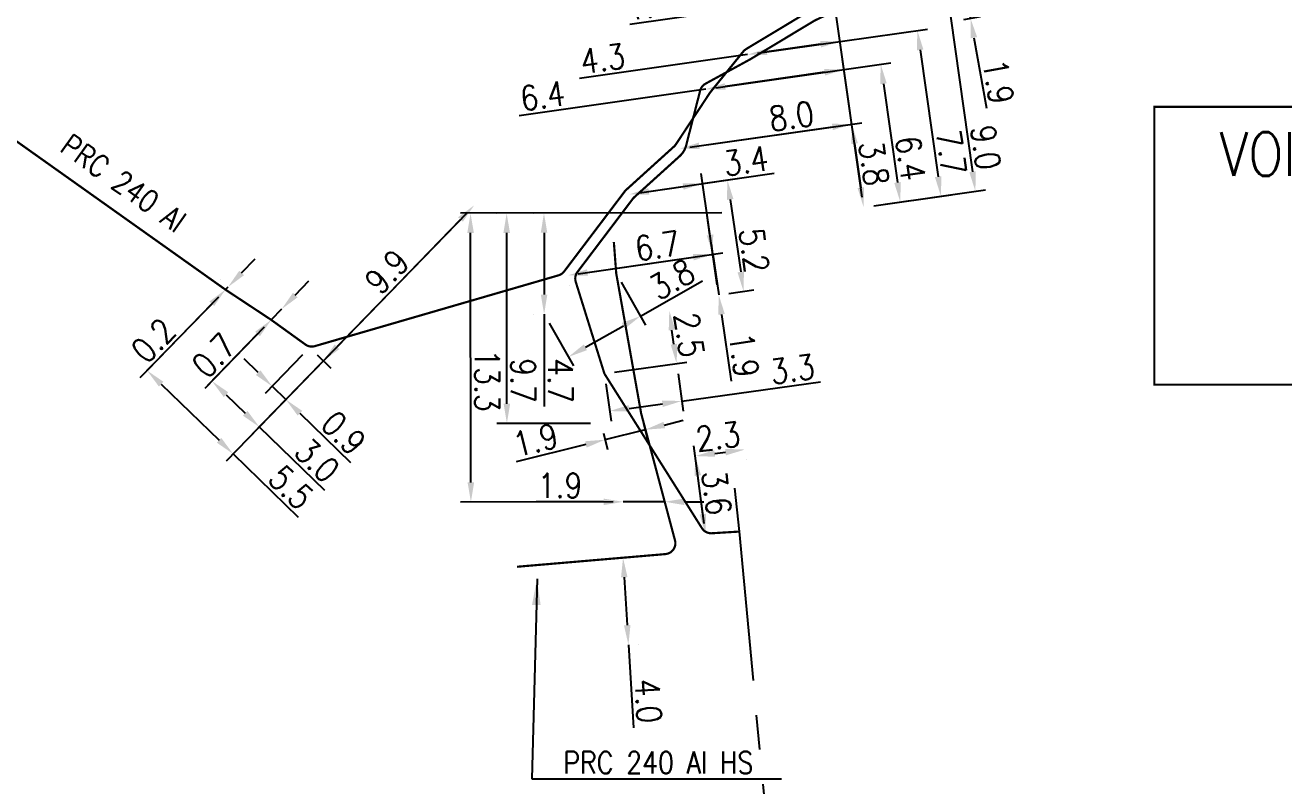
# Model space of a CAD drawing. Header units: millimetres. Extents: x 185000 to 186000, y 128000 to 129009.
# Drawn here: x 185269.8 to 185327.5, y 128930.2 to 128965.1 of the extents above; entities that cross this region are included whole.
import ezdxf
from ezdxf.enums import TextEntityAlignment as Align

# ---------------------------------------------------------------- set-up
doc = ezdxf.new("R2010")
doc.units = ezdxf.units.MM
doc.header["$PDMODE"] = 34
doc.linetypes.add('CENTER2', pattern=[28.575, 19.05, -3.175, 3.175, -3.175])
doc.layers.get('DEFPOINTS').update_dxf_attribs({"linetype": 'CONTINUOUS'})
for name, color, linetype in [('M_120', 5, 'M_ST_13'), ('M_908', 252, 'CONTINUOUS'), ('M_930', 7, 'CONTINUOUS')]:
    doc.layers.add(name, color=color, linetype=linetype)
doc.styles.get("Standard").update_dxf_attribs({"font": 'romans.shx', "width": 0.85})
doc.linetypes.add('M_ST_13', pattern='A,5,-0.3,["oo",Standard,S=1.5,R=0,X=0,Y=-0.5],-3', length=8.3)
doc.linetypes.add('MT_HS', pattern='A,2,-1,["E",Standard,S=0.85,R=0,X=-0.27,Y=-0.4],-1', length=4)
doc.dimstyles.get("Standard").update_dxf_attribs({"dimtxt": 1.5, "dimasz": 1.2, "dimexe": 0.625, "dimexo": 0.625, "dimgap": 0.25, "dimtad": 1, "dimdec": 1, "dimzin": 0, "dimdsep": 46, "dimtxsty": 'Standard', "dimcen": -0.5, "dimadec": 0, "dimazin": 0, "dimtfac": 1, "dimtdec": 1, "dimtmove": 0, "dimatfit": 3, "dimfxl": 0, "dimtolj": 1, "dimtzin": 0, "dimarcsym": 0})

# ---------------------------------------------------------------- blocks, each defined once
blk = doc.blocks.new('*D341')
at = {"layer": 'DEFPOINTS', "color": 0, "linetype": 'Continuous', "transparency": 16777216}
for p in [(185302.832, 128945.615), (185302.832, 128945.615), (185301.017, 128941.761)]:
    blk.add_point(p, dxfattribs=at)
at = {"layer": 'M_120', "color": 0, "linetype": 'Continuous', "lineweight": -2, "transparency": 16777216}
for p, q in [((185300.957, 128942.226), (185300.491, 128945.782)), ((185301.445, 128945.434), (185301.94, 128945.499)), ((185302.893, 128945.151), (185302.893, 128945.151))]:
    blk.add_line(p, q, dxfattribs=at)
at = {"layer": 'M_120', "color": 0, "linetype": 'Continuous', "transparency": 16777216}
for points in [[(185301.425, 128945.583), (185301.464, 128945.285), (185300.552, 128945.317)], [(185301.92, 128945.647), (185301.959, 128945.35), (185302.832, 128945.615)]]:
    blk.add_solid(points, dxfattribs=at)
at = {"layer": 'M_120', "color": 0, "linetype": 'Continuous', "transparency": 16777216, "insert": (185301.595, 128946.21), "char_height": 1.125, "attachment_point": 5, "rotation": 7.45304}
blk.add_mtext('\\A1;2.3', dxfattribs=at)
blk = doc.blocks.new('*D342')
at = {"layer": 'DEFPOINTS', "color": 0, "linetype": 'Continuous', "transparency": 16777216}
for p in [(185300.552, 128945.317), (185300.552, 128945.317), (185301.017, 128941.761)]:
    blk.add_point(p, dxfattribs=at)
at = {"layer": 'M_120', "color": 0, "linetype": 'Continuous', "lineweight": -2, "transparency": 16777216}
blk.add_line((185300.901, 128942.653), (185300.669, 128944.425), dxfattribs=at)
at = {"layer": 'M_120', "color": 0, "linetype": 'Continuous', "transparency": 16777216}
for points in [[(185300.818, 128944.444), (185300.52, 128944.405), (185300.552, 128945.317)], [(185301.049, 128942.673), (185300.752, 128942.634), (185301.017, 128941.761)]]:
    blk.add_solid(points, dxfattribs=at)
at = {"layer": 'M_120', "color": 0, "linetype": 'Continuous', "transparency": 16777216, "insert": (185301.528, 128943.636), "char_height": 1.125, "attachment_point": 5, "rotation": 277.45304}
blk.add_mtext('\\A1;3.6', dxfattribs=at)
blk = doc.blocks.new('*D349')
at = {"layer": 'DEFPOINTS', "color": 0, "linetype": 'Continuous', "transparency": 16777216}
for p in [(185281.594, 128952.052), (185281.116, 128951.559), (185281.116, 128951.559)]:
    blk.add_point(p, dxfattribs=at)
at = {"layer": 'M_120', "color": 0, "linetype": 'Continuous', "lineweight": -2, "transparency": 16777216}
for p, q in [((185282.22, 128952.698), (185282.847, 128953.344)), ((185281.594, 128952.052), (185281.116, 128951.559)), ((185280.49, 128950.913), (185278.202, 128948.554))]:
    blk.add_line(p, q, dxfattribs=at)
at = {"layer": 'M_120', "color": 0, "linetype": 'Continuous', "transparency": 16777216}
for points in [[(185282.113, 128952.802), (185282.328, 128952.593), (185281.594, 128952.052)], [(185280.382, 128951.018), (185280.598, 128950.809), (185281.116, 128951.559)]]:
    blk.add_solid(points, dxfattribs=at)
at = {"layer": 'M_120', "color": 0, "linetype": 'Continuous', "transparency": 16777216, "insert": (185278.492, 128949.93), "char_height": 1.125, "attachment_point": 5, "rotation": 45.88155}
blk.add_mtext('\\A1;0.7', dxfattribs=at)
blk = doc.blocks.new('*D350')
at = {"layer": 'DEFPOINTS', "color": 0, "linetype": 'Continuous', "transparency": 16777216}
for p in [(185279.019, 128952.944), (185279.019, 128952.944), (185279.134, 128953.062)]:
    blk.add_point(p, dxfattribs=at)
at = {"layer": 'M_120', "color": 0, "linetype": 'Continuous', "lineweight": -2, "transparency": 16777216}
for p, q in [((185279.76, 128953.708), (185280.387, 128954.354)), ((185278.797, 128953.389), (185278.797, 128953.389)), ((185279.134, 128953.062), (185279.019, 128952.944)), ((185278.393, 128952.298), (185275.427, 128949.239)), ((185279.356, 128952.617), (185279.356, 128952.617))]:
    blk.add_line(p, q, dxfattribs=at)
at = {"layer": 'M_120', "color": 0, "linetype": 'Continuous', "transparency": 16777216}
for points in [[(185279.653, 128953.813), (185279.868, 128953.604), (185279.134, 128953.062)], [(185278.285, 128952.402), (185278.5, 128952.193), (185279.019, 128952.944)]]:
    blk.add_solid(points, dxfattribs=at)
at = {"layer": 'M_120', "color": 0, "linetype": 'Continuous', "transparency": 16777216, "insert": (185275.716, 128950.615), "char_height": 1.125, "attachment_point": 5, "rotation": 45.88155}
blk.add_mtext('\\A1;0.2', dxfattribs=at)
blk = doc.blocks.new('*D351')
at = {"layer": 'DEFPOINTS', "color": 0, "linetype": 'Continuous', "transparency": 16777216}
for p in [(185301.357, 128954.564), (185294.722, 128953.599), (185301.628, 128952.702)]:
    blk.add_point(p, dxfattribs=at)
at = {"layer": 'M_120', "color": 0, "linetype": 'Continuous', "lineweight": -2, "transparency": 16777216}
for p, q in [((185301.56, 128953.166), (185301.29, 128955.028)), ((185295.612, 128953.729), (185300.467, 128954.434)), ((185294.789, 128953.135), (185294.789, 128953.135))]:
    blk.add_line(p, q, dxfattribs=at)
at = {"layer": 'M_120', "color": 0, "linetype": 'Continuous', "transparency": 16777216}
for points in [[(185300.445, 128954.583), (185300.488, 128954.286), (185301.357, 128954.564)], [(185295.591, 128953.877), (185295.634, 128953.58), (185294.722, 128953.599)]]:
    blk.add_solid(points, dxfattribs=at)
at = {"layer": 'M_120', "color": 0, "linetype": 'Continuous', "transparency": 16777216, "insert": (185298.814, 128954.952), "char_height": 1.125, "attachment_point": 5, "rotation": 8.26937}
blk.add_mtext('\\A1;6.7', dxfattribs=at)
blk = doc.blocks.new('*D352')
at = {"layer": 'DEFPOINTS', "color": 0, "linetype": 'Continuous', "transparency": 16777216}
for p in [(185299.362, 128951.985), (185299.362, 128951.985), (185296.389, 128949.093)]:
    blk.add_point(p, dxfattribs=at)
at = {"layer": 'M_120', "color": 0, "linetype": 'Continuous', "lineweight": -2, "transparency": 16777216}
for p, q in [((185299.576, 128950.444), (185299.486, 128951.093)), ((185296.853, 128949.157), (185300.164, 128949.617))]:
    blk.add_line(p, q, dxfattribs=at)
at = {"layer": 'M_120', "color": 0, "linetype": 'Continuous', "transparency": 16777216}
for points in [[(185299.634, 128951.114), (185299.337, 128951.073), (185299.362, 128951.985)], [(185299.724, 128950.464), (185299.427, 128950.423), (185299.7, 128949.552)]]:
    blk.add_solid(points, dxfattribs=at)
at = {"layer": 'M_120', "color": 0, "linetype": 'Continuous', "transparency": 16777216, "insert": (185300.274, 128950.872), "char_height": 1.125, "attachment_point": 5, "rotation": 277.90553}
blk.add_mtext('\\A1;2.5', dxfattribs=at)
blk = doc.blocks.new('*D353')
at = {"layer": 'DEFPOINTS', "color": 0, "linetype": 'Continuous', "transparency": 16777216}
for p in [(185299.7, 128949.552), (185296.389, 128949.093), (185299.937, 128947.84)]:
    blk.add_point(p, dxfattribs=at)
at = {"layer": 'M_120', "color": 0, "linetype": 'Continuous', "lineweight": -2, "transparency": 16777216}
for p, q in [((185299.764, 128949.088), (185300.002, 128947.375)), ((185296.453, 128948.628), (185296.691, 128946.916)), ((185299.937, 128947.84), (185306.288, 128948.721)), ((185297.518, 128947.504), (185299.046, 128947.716))]:
    blk.add_line(p, q, dxfattribs=at)
at = {"layer": 'M_120', "color": 0, "linetype": 'Continuous', "transparency": 16777216}
for points in [[(185297.498, 128947.652), (185297.539, 128947.355), (185296.627, 128947.38)], [(185299.025, 128947.864), (185299.067, 128947.567), (185299.937, 128947.84)]]:
    blk.add_solid(points, dxfattribs=at)
at = {"layer": 'M_120', "color": 0, "linetype": 'Continuous', "transparency": 16777216, "insert": (185305.006, 128949.301), "char_height": 1.125, "attachment_point": 5, "rotation": 7.90553}
blk.add_mtext('\\A1;3.3', dxfattribs=at)
blk = doc.blocks.new('*D354')
at = {"layer": 'DEFPOINTS', "color": 0, "linetype": 'Continuous', "transparency": 16777216}
for p in [(185294.722, 128953.599), (185301.628, 128952.702), (185301.628, 128952.702)]:
    blk.add_point(p, dxfattribs=at)
at = {"layer": 'M_120', "color": 0, "linetype": 'Continuous', "lineweight": -2, "transparency": 16777216}
for p, q in [((185301.228, 128955.454), (185301.099, 128956.345)), ((185295.185, 128953.667), (185301.821, 128954.631)), ((185301.357, 128954.564), (185301.628, 128952.702)), ((185301.757, 128951.812), (185302.203, 128948.748))]:
    blk.add_line(p, q, dxfattribs=at)
at = {"layer": 'M_120', "color": 0, "linetype": 'Continuous', "transparency": 16777216}
for points in [[(185301.376, 128955.476), (185301.08, 128955.433), (185301.357, 128954.564)], [(185301.906, 128951.833), (185301.609, 128951.79), (185301.628, 128952.702)]]:
    blk.add_solid(points, dxfattribs=at)
at = {"layer": 'M_120', "color": 0, "linetype": 'Continuous', "transparency": 16777216, "insert": (185302.787, 128949.942), "char_height": 1.125, "attachment_point": 5, "rotation": 278.26937}
blk.add_mtext('\\A1;1.9', dxfattribs=at)
blk = doc.blocks.new('*D355')
at = {"layer": 'DEFPOINTS', "color": 0, "linetype": 'Continuous', "transparency": 16777216}
for p in [(185306.89, 128966.423), (185305.894, 128965.49), (185308.269, 128956.726)]:
    blk.add_point(p, dxfattribs=at)
at = {"layer": 'M_120', "color": 0, "linetype": 'Continuous', "lineweight": -2, "transparency": 16777216}
for p, q in [((185305.828, 128965.954), (185305.718, 128966.729)), ((185308.203, 128957.19), (185306.824, 128966.887)), ((185307.781, 128966.549), (185308.672, 128966.676)), ((185304.893, 128966.138), (185297.55, 128965.094)), ((185306.89, 128966.423), (185305.784, 128966.265))]:
    blk.add_line(p, q, dxfattribs=at)
at = {"layer": 'M_120', "color": 0, "linetype": 'Continuous', "transparency": 16777216}
for points in [[(185307.76, 128966.698), (185307.802, 128966.401), (185306.89, 128966.423)], [(185304.872, 128966.287), (185304.914, 128965.99), (185305.784, 128966.265)]]:
    blk.add_solid(points, dxfattribs=at)
at = {"layer": 'M_120', "color": 0, "linetype": 'Continuous', "transparency": 16777216, "insert": (185298.419, 128965.975), "char_height": 1.125, "attachment_point": 5, "rotation": 8.09482}
blk.add_mtext('\\A1;1.1', dxfattribs=at)
blk = doc.blocks.new('*D356')
at = {"layer": 'DEFPOINTS', "color": 0, "linetype": 'Continuous', "transparency": 16777216}
for p in [(185305.894, 128965.49), (185313.392, 128957.455), (185308.269, 128956.726)]:
    blk.add_point(p, dxfattribs=at)
at = {"layer": 'M_120', "color": 0, "linetype": 'Continuous', "lineweight": -2, "transparency": 16777216}
for p, q in [((185306.358, 128965.556), (185312.587, 128966.442)), ((185312.25, 128965.485), (185313.265, 128958.346)), ((185308.733, 128956.792), (185313.856, 128957.521))]:
    blk.add_line(p, q, dxfattribs=at)
at = {"layer": 'M_120', "color": 0, "linetype": 'Continuous', "transparency": 16777216}
for points in [[(185312.398, 128965.506), (185312.101, 128965.463), (185312.123, 128966.376)], [(185313.413, 128958.367), (185313.116, 128958.325), (185313.392, 128957.455)]]:
    blk.add_solid(points, dxfattribs=at)
at = {"layer": 'M_120', "color": 0, "linetype": 'Continuous', "transparency": 16777216, "insert": (185313.864, 128959.462), "char_height": 1.125, "attachment_point": 5, "rotation": 278.09482}
blk.add_mtext('\\A1;9.0', dxfattribs=at)
blk = doc.blocks.new('*D357')
at = {"layer": 'DEFPOINTS', "color": 0, "linetype": 'Continuous', "transparency": 16777216}
for p in [(185307.189, 128964.32), (185302.944, 128963.716), (185308.269, 128956.726)]:
    blk.add_point(p, dxfattribs=at)
at = {"layer": 'M_120', "color": 0, "linetype": 'Continuous', "lineweight": -2, "transparency": 16777216}
for p, q in [((185308.203, 128957.19), (185307.123, 128964.784)), ((185306.298, 128964.193), (185303.835, 128963.843)), ((185302.944, 128963.716), (185295.239, 128962.62)), ((185303.01, 128963.252), (185303.01, 128963.252))]:
    blk.add_line(p, q, dxfattribs=at)
at = {"layer": 'M_120', "color": 0, "linetype": 'Continuous', "transparency": 16777216}
for points in [[(185306.277, 128964.341), (185306.319, 128964.044), (185307.189, 128964.32)], [(185303.814, 128963.991), (185303.856, 128963.694), (185302.944, 128963.716)]]:
    blk.add_solid(points, dxfattribs=at)
at = {"layer": 'M_120', "color": 0, "linetype": 'Continuous', "transparency": 16777216, "insert": (185296.311, 128963.53), "char_height": 1.125, "attachment_point": 5, "rotation": 8.09482}
blk.add_mtext('\\A1;4.3', dxfattribs=at)
blk = doc.blocks.new('*D358')
at = {"layer": 'DEFPOINTS', "color": 0, "linetype": 'Continuous', "transparency": 16777216}
for p in [(185302.944, 128963.716), (185311.813, 128957.23), (185308.269, 128956.726)]:
    blk.add_point(p, dxfattribs=at)
at = {"layer": 'M_120', "color": 0, "linetype": 'Continuous', "lineweight": -2, "transparency": 16777216}
for p, q in [((185303.408, 128963.782), (185311.197, 128964.89)), ((185310.86, 128963.933), (185311.686, 128958.121)), ((185308.733, 128956.792), (185312.277, 128957.296))]:
    blk.add_line(p, q, dxfattribs=at)
at = {"layer": 'M_120', "color": 0, "linetype": 'Continuous', "transparency": 16777216}
for points in [[(185311.008, 128963.954), (185310.711, 128963.912), (185310.733, 128964.824)], [(185311.835, 128958.142), (185311.538, 128958.1), (185311.813, 128957.23)]]:
    blk.add_solid(points, dxfattribs=at)
at = {"layer": 'M_120', "color": 0, "linetype": 'Continuous', "transparency": 16777216, "insert": (185312.285, 128959.237), "char_height": 1.125, "attachment_point": 5, "rotation": 278.09482}
blk.add_mtext('\\A1;7.7', dxfattribs=at)
blk = doc.blocks.new('*D359')
at = {"layer": 'DEFPOINTS', "color": 0, "linetype": 'Continuous', "transparency": 16777216}
for p in [(185307.372, 128963.033), (185301.033, 128962.131), (185308.269, 128956.726)]:
    blk.add_point(p, dxfattribs=at)
at = {"layer": 'M_120', "color": 0, "linetype": 'Continuous', "lineweight": -2, "transparency": 16777216}
for p, q in [((185308.203, 128957.19), (185307.306, 128963.497)), ((185306.481, 128962.906), (185301.924, 128962.258)), ((185301.033, 128962.131), (185292.483, 128960.915))]:
    blk.add_line(p, q, dxfattribs=at)
at = {"layer": 'M_120', "color": 0, "linetype": 'Continuous', "transparency": 16777216}
for points in [[(185306.46, 128963.055), (185306.502, 128962.758), (185307.372, 128963.033)], [(185301.903, 128962.406), (185301.945, 128962.109), (185301.033, 128962.131)]]:
    blk.add_solid(points, dxfattribs=at)
at = {"layer": 'M_120', "color": 0, "linetype": 'Continuous', "transparency": 16777216, "insert": (185293.555, 128961.825), "char_height": 1.125, "attachment_point": 5, "rotation": 8.09482}
blk.add_mtext('\\A1;6.4', dxfattribs=at)
blk = doc.blocks.new('*D360')
at = {"layer": 'DEFPOINTS', "color": 0, "linetype": 'Continuous', "transparency": 16777216}
for p in [(185301.033, 128962.131), (185309.95, 128956.965), (185308.269, 128956.726)]:
    blk.add_point(p, dxfattribs=at)
at = {"layer": 'M_120', "color": 0, "linetype": 'Continuous', "lineweight": -2, "transparency": 16777216}
for p, q in [((185301.497, 128962.197), (185309.517, 128963.338)), ((185309.179, 128962.381), (185309.823, 128957.856)), ((185308.733, 128956.792), (185310.414, 128957.031))]:
    blk.add_line(p, q, dxfattribs=at)
at = {"layer": 'M_120', "color": 0, "linetype": 'Continuous', "transparency": 16777216}
for points in [[(185309.328, 128962.402), (185309.031, 128962.36), (185309.053, 128963.272)], [(185309.971, 128957.877), (185309.674, 128957.835), (185309.95, 128956.965)]]:
    blk.add_solid(points, dxfattribs=at)
at = {"layer": 'M_120', "color": 0, "linetype": 'Continuous', "transparency": 16777216, "insert": (185310.422, 128958.972), "char_height": 1.125, "attachment_point": 5, "rotation": 278.09482}
blk.add_mtext('\\A1;6.4', dxfattribs=at)
blk = doc.blocks.new('*D361')
at = {"layer": 'DEFPOINTS', "color": 0, "linetype": 'Continuous', "transparency": 16777216}
for p in [(185299.846, 128959.408), (185308.269, 128956.726), (185308.269, 128956.726)]:
    blk.add_point(p, dxfattribs=at)
at = {"layer": 'M_120', "color": 0, "linetype": 'Continuous', "lineweight": -2, "transparency": 16777216}
for p, q in [((185300.31, 128959.474), (185308.193, 128960.595)), ((185307.855, 128959.638), (185308.143, 128957.617))]:
    blk.add_line(p, q, dxfattribs=at)
at = {"layer": 'M_120', "color": 0, "linetype": 'Continuous', "transparency": 16777216}
for points in [[(185308.004, 128959.66), (185307.707, 128959.617), (185307.728, 128960.529)], [(185308.291, 128957.638), (185307.994, 128957.596), (185308.269, 128956.726)]]:
    blk.add_solid(points, dxfattribs=at)
at = {"layer": 'M_120', "color": 0, "linetype": 'Continuous', "transparency": 16777216, "insert": (185308.741, 128958.733), "char_height": 1.125, "attachment_point": 5, "rotation": 278.09482}
blk.add_mtext('\\A1;3.8', dxfattribs=at)
blk = doc.blocks.new('*D362')
at = {"layer": 'DEFPOINTS', "color": 0, "linetype": 'Continuous', "transparency": 16777216}
for p in [(185307.728, 128960.529), (185307.728, 128960.529), (185299.846, 128959.408)]:
    blk.add_point(p, dxfattribs=at)
at = {"layer": 'M_120', "color": 0, "linetype": 'Continuous', "lineweight": -2, "transparency": 16777216}
for p, q in [((185307.662, 128960.994), (185307.662, 128960.994)), ((185300.737, 128959.535), (185306.837, 128960.403))]:
    blk.add_line(p, q, dxfattribs=at)
at = {"layer": 'M_120', "color": 0, "linetype": 'Continuous', "transparency": 16777216}
for points in [[(185306.816, 128960.551), (185306.859, 128960.254), (185307.728, 128960.529)], [(185300.716, 128959.684), (185300.758, 128959.387), (185299.846, 128959.408)]]:
    blk.add_solid(points, dxfattribs=at)
at = {"layer": 'M_120', "color": 0, "linetype": 'Continuous', "transparency": 16777216, "insert": (185304.963, 128960.894), "char_height": 1.125, "attachment_point": 5, "rotation": 8.09482}
blk.add_mtext('\\A1;8.0', dxfattribs=at)
blk = doc.blocks.new('*D363')
at = {"layer": 'DEFPOINTS', "color": 0, "linetype": 'Continuous', "transparency": 16777216}
for p in [(185297.534, 128957.315), (185302.766, 128952.868), (185301.628, 128952.702)]:
    blk.add_point(p, dxfattribs=at)
at = {"layer": 'M_120', "color": 0, "linetype": 'Continuous', "lineweight": -2, "transparency": 16777216}
for p, q in [((185297.998, 128957.382), (185302.489, 128958.035)), ((185302.155, 128957.077), (185302.637, 128953.759)), ((185302.092, 128952.77), (185303.23, 128952.935))]:
    blk.add_line(p, q, dxfattribs=at)
at = {"layer": 'M_120', "color": 0, "linetype": 'Continuous', "transparency": 16777216}
for points in [[(185302.303, 128957.099), (185302.006, 128957.055), (185302.025, 128957.968)], [(185302.785, 128953.78), (185302.489, 128953.737), (185302.766, 128952.868)]]:
    blk.add_solid(points, dxfattribs=at)
at = {"layer": 'M_120', "color": 0, "linetype": 'Continuous', "transparency": 16777216, "insert": (185303.251, 128954.746), "char_height": 1.125, "attachment_point": 5, "rotation": 278.26937}
blk.add_mtext('\\A1;5.2', dxfattribs=at)
blk = doc.blocks.new('*D364')
at = {"layer": 'DEFPOINTS', "color": 0, "linetype": 'Continuous', "transparency": 16777216}
for p in [(185297.534, 128957.315), (185297.534, 128957.315), (185301.628, 128952.702)]:
    blk.add_point(p, dxfattribs=at)
at = {"layer": 'M_120', "color": 0, "linetype": 'Continuous', "lineweight": -2, "transparency": 16777216}
for p, q in [((185301.56, 128953.166), (185300.819, 128958.266)), ((185300.887, 128957.802), (185304.176, 128958.28)), ((185297.467, 128957.779), (185297.467, 128957.779)), ((185298.425, 128957.444), (185299.996, 128957.673))]:
    blk.add_line(p, q, dxfattribs=at)
at = {"layer": 'M_120', "color": 0, "linetype": 'Continuous', "transparency": 16777216}
for points in [[(185298.403, 128957.593), (185298.446, 128957.296), (185297.534, 128957.315)], [(185299.975, 128957.821), (185300.018, 128957.524), (185300.887, 128957.802)]]:
    blk.add_solid(points, dxfattribs=at)
at = {"layer": 'M_120', "color": 0, "linetype": 'Continuous', "transparency": 16777216, "insert": (185302.869, 128958.848), "char_height": 1.125, "attachment_point": 5, "rotation": 8.26937}
blk.add_mtext('\\A1;3.4', dxfattribs=at)
blk = doc.blocks.new('*D365')
at = {"layer": 'DEFPOINTS', "color": 0, "linetype": 'Continuous', "transparency": 16777216}
for p in [(185309.477, 128966.675), (185312.401, 128965.242), (185313.168, 128965.378)]:
    blk.add_point(p, dxfattribs=at)
at = {"layer": 'M_120', "color": 0, "linetype": 'Continuous', "lineweight": -2, "transparency": 16777216}
for p, q in [((185312.676, 128968.156), (185312.518, 128969.042)), ((185309.939, 128966.757), (185313.294, 128967.352)), ((185312.833, 128967.27), (185313.168, 128965.378)), ((185312.862, 128965.324), (185313.63, 128965.46)), ((185313.326, 128964.492), (185313.898, 128961.267))]:
    blk.add_line(p, q, dxfattribs=at)
at = {"layer": 'M_120', "color": 0, "linetype": 'Continuous', "transparency": 16777216}
for points in [[(185312.823, 128968.182), (185312.528, 128968.13), (185312.833, 128967.27)], [(185313.473, 128964.518), (185313.178, 128964.466), (185313.168, 128965.378)]]:
    blk.add_solid(points, dxfattribs=at)
at = {"layer": 'M_120', "color": 0, "linetype": 'Continuous', "transparency": 16777216, "insert": (185314.444, 128962.479), "char_height": 1.125, "attachment_point": 5, "rotation": 280.05913}
blk.add_mtext('\\A1;1.9', dxfattribs=at)
blk = doc.blocks.new('*D375')
at = {"layer": 'DEFPOINTS', "color": 0, "linetype": 'Continuous', "transparency": 16777216}
for p in [(185290.418, 128956.808), (185290.418, 128956.808), (185282.88, 128950.287)]:
    blk.add_point(p, dxfattribs=at)
at = {"layer": 'M_120', "color": 0, "linetype": 'Continuous', "lineweight": -2, "transparency": 16777216}
for p, q in [((185290.755, 128956.481), (185290.755, 128956.481)), ((185284.133, 128950.326), (185289.792, 128956.161)), ((185283.216, 128949.961), (185283.843, 128949.353))]:
    blk.add_line(p, q, dxfattribs=at)
at = {"layer": 'M_120', "color": 0, "linetype": 'Continuous', "transparency": 16777216}
for points in [[(185289.684, 128956.266), (185289.9, 128956.057), (185290.418, 128956.808)], [(185284.025, 128950.43), (185284.241, 128950.221), (185283.506, 128949.679)]]:
    blk.add_solid(points, dxfattribs=at)
at = {"layer": 'M_120', "color": 0, "linetype": 'Continuous', "transparency": 16777216, "insert": (185286.424, 128953.766), "char_height": 1.125, "attachment_point": 5, "rotation": 45.88155}
blk.add_mtext('\\A1;9.9', dxfattribs=at)
blk = doc.blocks.new('*D376')
at = {"layer": 'DEFPOINTS', "color": 0, "linetype": 'Continuous', "transparency": 16777216}
for p in [(185290.418, 128956.808), (185282.88, 128950.287), (185281.787, 128947.907)]:
    blk.add_point(p, dxfattribs=at)
at = {"layer": 'M_120', "color": 0, "linetype": 'Continuous', "lineweight": -2, "transparency": 16777216}
for p, q in [((185290.092, 128956.471), (185281.461, 128947.57)), ((185282.554, 128949.95), (185280.835, 128948.178)), ((185280.515, 128949.141), (185279.869, 128949.767)), ((185281.161, 128948.514), (185281.787, 128947.907)), ((185282.433, 128947.28), (185284.754, 128945.029))]:
    blk.add_line(p, q, dxfattribs=at)
at = {"layer": 'M_120', "color": 0, "linetype": 'Continuous', "transparency": 16777216}
for points in [[(185280.619, 128949.248), (185280.41, 128949.033), (185281.161, 128948.514)], [(185282.538, 128947.388), (185282.329, 128947.172), (185281.787, 128947.907)]]:
    blk.add_solid(points, dxfattribs=at)
at = {"layer": 'M_120', "color": 0, "linetype": 'Continuous', "transparency": 16777216, "insert": (185284.439, 128946.38), "char_height": 1.125, "attachment_point": 5, "rotation": 315.88155}
blk.add_mtext('\\A1;0.9', dxfattribs=at)
blk = doc.blocks.new('*D377')
at = {"layer": 'DEFPOINTS', "color": 0, "linetype": 'Continuous', "transparency": 16777216}
for p in [(185290.418, 128956.808), (185281.116, 128951.559), (185280.57, 128946.651)]:
    blk.add_point(p, dxfattribs=at)
at = {"layer": 'M_120', "color": 0, "linetype": 'Continuous', "lineweight": -2, "transparency": 16777216}
for p, q in [((185290.092, 128956.471), (185280.243, 128946.315)), ((185280.79, 128951.223), (185278.072, 128948.42)), ((185279.045, 128948.13), (185279.924, 128947.278)), ((185280.57, 128946.651), (185283.553, 128943.758))]:
    blk.add_line(p, q, dxfattribs=at)
at = {"layer": 'M_120', "color": 0, "linetype": 'Continuous', "transparency": 16777216}
for points in [[(185279.149, 128948.238), (185278.94, 128948.022), (185278.399, 128948.756)], [(185280.028, 128947.385), (185279.819, 128947.17), (185280.57, 128946.651)]]:
    blk.add_solid(points, dxfattribs=at)
at = {"layer": 'M_120', "color": 0, "linetype": 'Continuous', "transparency": 16777216, "insert": (185283.222, 128945.124), "char_height": 1.125, "attachment_point": 5, "rotation": 315.88155}
blk.add_mtext('\\A1;3.0', dxfattribs=at)
blk = doc.blocks.new('*D378')
at = {"layer": 'DEFPOINTS', "color": 0, "linetype": 'Continuous', "transparency": 16777216}
for p in [(185290.418, 128956.808), (185279.019, 128952.944), (185279.37, 128945.414)]:
    blk.add_point(p, dxfattribs=at)
at = {"layer": 'M_120', "color": 0, "linetype": 'Continuous', "lineweight": -2, "transparency": 16777216}
for p, q in [((185290.092, 128956.471), (185279.044, 128945.077)), ((185278.693, 128952.607), (185275.1, 128948.902)), ((185276.072, 128948.612), (185278.724, 128946.04)), ((185279.37, 128945.414), (185282.354, 128942.521))]:
    blk.add_line(p, q, dxfattribs=at)
at = {"layer": 'M_120', "color": 0, "linetype": 'Continuous', "transparency": 16777216}
for points in [[(185276.177, 128948.72), (185275.968, 128948.504), (185275.426, 128949.238)], [(185278.828, 128946.148), (185278.62, 128945.933), (185279.37, 128945.414)]]:
    blk.add_solid(points, dxfattribs=at)
at = {"layer": 'M_120', "color": 0, "linetype": 'Continuous', "transparency": 16777216, "insert": (185282.022, 128943.887), "char_height": 1.125, "attachment_point": 5, "rotation": 315.88155}
blk.add_mtext('\\A1;5.5', dxfattribs=at)
blk = doc.blocks.new('*D379')
at = {"layer": 'DEFPOINTS', "color": 0, "linetype": 'Continuous', "transparency": 16777216}
for p in [(185291.908, 128956.448), (185302.244, 128956.459), (185296.227, 128946.818)]:
    blk.add_point(p, dxfattribs=at)
at = {"layer": 'M_908', "color": 0, "linetype": 'Continuous', "lineweight": -2, "transparency": 16777216}
for p, q in [((185301.775, 128956.459), (185291.439, 128956.447)), ((185291.918, 128947.713), (185291.909, 128955.548)), ((185295.758, 128946.817), (185291.45, 128946.812))]:
    blk.add_line(p, q, dxfattribs=at)
at = {"layer": 'M_908', "color": 0, "linetype": 'Continuous', "transparency": 16777216}
for points in [[(185292.059, 128955.548), (185291.759, 128955.548), (185291.908, 128956.448)], [(185292.068, 128947.713), (185291.768, 128947.713), (185291.919, 128946.813)]]:
    blk.add_solid(points, dxfattribs=at)
at = {"layer": 'M_908', "color": 0, "linetype": 'Continuous', "transparency": 16777216, "insert": (185292.667, 128948.782), "char_height": 1.125, "attachment_point": 5, "rotation": 270.0642}
blk.add_mtext('\\A1;9.7', dxfattribs=at)
blk = doc.blocks.new('*D380')
at = {"layer": 'DEFPOINTS', "color": 0, "linetype": 'Continuous', "transparency": 16777216}
for p in [(185298.072, 128947.275), (185296.227, 128946.818), (185296.413, 128946.067)]:
    blk.add_point(p, dxfattribs=at)
at = {"layer": 'M_908', "color": 0, "linetype": 'Continuous', "lineweight": -2, "transparency": 16777216}
for p, q in [((185298.257, 128946.524), (185296.413, 128946.067)), ((185298.184, 128946.82), (185298.37, 128946.069)), ((185299.131, 128946.74), (185300.005, 128946.956)), ((185296.34, 128946.363), (185296.526, 128945.612)), ((185295.54, 128945.851), (185292.348, 128945.06))]:
    blk.add_line(p, q, dxfattribs=at)
at = {"layer": 'M_908', "color": 0, "linetype": 'Continuous', "transparency": 16777216}
for points in [[(185299.095, 128946.886), (185299.167, 128946.594), (185298.257, 128946.524)], [(185295.504, 128945.996), (185295.576, 128945.705), (185296.413, 128946.067)]]:
    blk.add_solid(points, dxfattribs=at)
at = {"layer": 'M_908', "color": 0, "linetype": 'Continuous', "transparency": 16777216, "insert": (185293.234, 128946.052), "char_height": 1.125, "attachment_point": 5, "rotation": 13.90955}
blk.add_mtext('\\A1;1.9', dxfattribs=at)
blk = doc.blocks.new('*D381')
at = {"layer": 'DEFPOINTS', "color": 0, "linetype": 'Continuous', "transparency": 16777216}
for p in [(185290.253, 128956.446), (185302.244, 128956.459), (185297.252, 128943.219)]:
    blk.add_point(p, dxfattribs=at)
at = {"layer": 'M_908', "color": 0, "linetype": 'Continuous', "lineweight": -2, "transparency": 16777216}
for p, q in [((185301.775, 128956.459), (185289.785, 128956.445)), ((185290.267, 128944.111), (185290.254, 128955.546)), ((185296.784, 128943.218), (185289.799, 128943.211))]:
    blk.add_line(p, q, dxfattribs=at)
at = {"layer": 'M_908', "color": 0, "linetype": 'Continuous', "transparency": 16777216}
for points in [[(185290.404, 128955.546), (185290.104, 128955.546), (185290.253, 128956.446)], [(185290.417, 128944.111), (185290.117, 128944.111), (185290.268, 128943.211)]]:
    blk.add_solid(points, dxfattribs=at)
at = {"layer": 'M_908', "color": 0, "linetype": 'Continuous', "transparency": 16777216, "insert": (185291.012, 128948.78), "char_height": 1.125, "attachment_point": 5, "rotation": 270.0642}
blk.add_mtext('\\A1;13.3', dxfattribs=at)
blk = doc.blocks.new('*D382')
at = {"layer": 'DEFPOINTS', "color": 0, "linetype": 'Continuous', "transparency": 16777216}
for p in [(185297.252, 128943.219), (185297.252, 128943.219), (185299.152, 128943.221)]:
    blk.add_point(p, dxfattribs=at)
at = {"layer": 'M_908', "color": 0, "linetype": 'Continuous', "lineweight": -2, "transparency": 16777216}
for p, q in [((185296.352, 128943.218), (185293.256, 128943.214)), ((185299.152, 128943.221), (185297.252, 128943.219)), ((185300.052, 128943.222), (185300.952, 128943.223))]:
    blk.add_line(p, q, dxfattribs=at)
at = {"layer": 'M_908', "color": 0, "linetype": 'Continuous', "transparency": 16777216}
for points in [[(185296.352, 128943.368), (185296.352, 128943.068), (185297.252, 128943.219)], [(185300.052, 128943.372), (185300.052, 128943.072), (185299.152, 128943.221)]]:
    blk.add_solid(points, dxfattribs=at)
at = {"layer": 'M_908', "color": 0, "linetype": 'Continuous', "transparency": 16777216, "insert": (185294.353, 128943.966), "char_height": 1.125, "attachment_point": 5, "rotation": 0.0642}
blk.add_mtext('\\A1;1.9', dxfattribs=at)
blk = doc.blocks.new('*D383')
at = {"layer": 'DEFPOINTS', "color": 0, "linetype": 'Continuous', "transparency": 16777216}
for p in [(185293.619, 128956.45), (185302.244, 128956.459), (185293.624, 128951.815)]:
    blk.add_point(p, dxfattribs=at)
at = {"layer": 'M_908', "color": 0, "linetype": 'Continuous', "lineweight": -2, "transparency": 16777216}
for p, q in [((185301.775, 128956.459), (185293.151, 128956.449)), ((185293.62, 128955.55), (185293.623, 128952.715)), ((185293.156, 128951.814), (185293.156, 128951.814)), ((185293.624, 128951.815), (185293.629, 128947.594))]:
    blk.add_line(p, q, dxfattribs=at)
at = {"layer": 'M_908', "color": 0, "linetype": 'Continuous', "transparency": 16777216}
for points in [[(185293.77, 128955.55), (185293.47, 128955.55), (185293.619, 128956.45)], [(185293.773, 128952.715), (185293.473, 128952.715), (185293.624, 128951.815)]]:
    blk.add_solid(points, dxfattribs=at)
at = {"layer": 'M_908', "color": 0, "linetype": 'Continuous', "transparency": 16777216, "insert": (185294.378, 128948.784), "char_height": 1.125, "attachment_point": 5, "rotation": 270.0642}
blk.add_mtext('\\A1;4.7', dxfattribs=at)
blk = doc.blocks.new('*D384')
at = {"layer": 'DEFPOINTS', "color": 0, "linetype": 'Continuous', "transparency": 16777216}
for p in [(185296.93, 128953.689), (185293.624, 128951.815), (185294.734, 128949.858)]:
    blk.add_point(p, dxfattribs=at)
at = {"layer": 'M_908', "color": 0, "linetype": 'Continuous', "lineweight": -2, "transparency": 16777216}
for p, q in [((185297.161, 128953.281), (185298.271, 128951.324)), ((185298.04, 128951.732), (185300.892, 128953.349)), ((185293.856, 128951.407), (185294.965, 128949.45)), ((185295.517, 128950.302), (185297.257, 128951.288))]:
    blk.add_line(p, q, dxfattribs=at)
at = {"layer": 'M_908', "color": 0, "linetype": 'Continuous', "transparency": 16777216}
for points in [[(185297.183, 128951.419), (185297.331, 128951.158), (185298.04, 128951.732)], [(185295.443, 128950.432), (185295.591, 128950.171), (185294.734, 128949.858)]]:
    blk.add_solid(points, dxfattribs=at)
at = {"layer": 'M_908', "color": 0, "linetype": 'Continuous', "transparency": 16777216, "insert": (185299.487, 128953.415), "char_height": 1.125, "attachment_point": 5, "rotation": 29.54777}
blk.add_mtext('\\A1;3.8', dxfattribs=at)
blk = doc.blocks.new('*D385')
at = {"layer": 'DEFPOINTS', "color": 0, "linetype": 'Continuous', "transparency": 16777216}
for p in [(185297.243, 128940.658), (185297.489, 128936.666), (185297.489, 128936.666)]:
    blk.add_point(p, dxfattribs=at)
at = {"layer": 'M_908', "color": 0, "linetype": 'Continuous', "lineweight": -2, "transparency": 16777216}
for p, q in [((185297.711, 128940.687), (185297.711, 128940.687)), ((185297.298, 128939.76), (185297.434, 128937.564)), ((185297.489, 128936.666), (185297.724, 128932.86)), ((185297.957, 128936.695), (185297.957, 128936.695))]:
    blk.add_line(p, q, dxfattribs=at)
at = {"layer": 'M_908', "color": 0, "linetype": 'Continuous', "transparency": 16777216}
for points in [[(185297.448, 128939.769), (185297.149, 128939.751), (185297.243, 128940.658)], [(185297.583, 128937.573), (185297.284, 128937.555), (185297.489, 128936.666)]]:
    blk.add_solid(points, dxfattribs=at)
at = {"layer": 'M_908', "color": 0, "linetype": 'Continuous', "transparency": 16777216, "insert": (185298.399, 128934.093), "char_height": 1.125, "attachment_point": 5, "rotation": 273.52647}
blk.add_mtext('\\A1;4.0', dxfattribs=at)

msp = doc.modelspace()

# ---------------------------------------------------------------- linework, layer by layer
at = {"layer": 'M_120', "const_width": 0.1}
for points in [[(185302.575, 128941.856), (185301.313, 128941.779, -0.273753), (185300.859, 128942.011), (185296.424, 128949.037, -0.065193), (185296.369, 128949.155), (185295.074, 128953.304, -0.242234), (185295.153, 128953.754), (185297.691, 128957.108, -0.046862), (185297.754, 128957.177), (185299.838, 128959.063, 0.147371), (185300.136, 128959.557), (185300.777, 128962.068, -0.208336), (185301.022, 128962.383), (185303.077, 128963.504), (185306.014, 128965.27), (185309.277, 128966.855, 0.067103), (185309.388, 128966.929), (185313.446, 128970.49), (185317.77, 128974.346), (185320.496, 128977.298, -0.384985), (185321.832, 128977.419), (185324.384, 128975.5)], [(185324.084, 128975.1), (185321.531, 128977.02, 0.384985), (185320.863, 128976.959), (185318.121, 128973.989), (185313.777, 128970.116), (185309.819, 128966.642, -0.132338), (185309.352, 128966.413), (185305.861, 128965.727, 0.087051), (185305.7, 128965.665), (185302.887, 128963.973, 0.087237), (185302.756, 128963.86), (185301.235, 128961.983), (185299.666, 128959.605, -0.063031), (185299.584, 128959.509), (185297.384, 128957.516, 0.046752), (185297.321, 128957.447), (185294.543, 128953.778, -0.161425), (185294.284, 128953.6), (185283.114, 128950.355, -0.230895), (185282.682, 128950.43), (185281.116, 128951.559), (185279.019, 128952.944), (185267.926, 128960.822, 0.035738)]]:
    msp.add_lwpolyline(points, format="xyb", dxfattribs=at)
at = {"layer": 'M_908', "linetype": 'MT_HS', "const_width": 0.1}
msp.add_lwpolyline([(185296.821, 128955.13), (185296.93, 128953.689), (185298.072, 128947.275), (185299.624, 128941.451, -0.466598), (185299.184, 128940.824), (185292.378, 128940.243)], format="xyb", dxfattribs=at)
at = {"layer": 'M_930', "const_width": 0.1}
msp.add_lwpolyline([(185321.596, 128961.327), (185354.964, 128961.327), (185354.964, 128948.586), (185321.596, 128948.586)], close=True, dxfattribs=at)
at = {"layer": 'M_930', "linetype": 'CENTER2', "ltscale": 0.5, "flags": 128}
msp.add_lwpolyline([(185307.236, 128892.353), (185302.575, 128941.856), (185302.373, 128943.843)], dxfattribs=at)

# ---------------------------------------------------------------- texts
at = {"layer": 'M_120', "linetype": 'Continuous', "width": 0.85}
msp.add_text('PRC 240 Al', height=1, rotation=324.61718, dxfattribs=at).set_placement((185274.344, 128957.829), align=Align.MIDDLE)
at = {"layer": 'M_908', "linetype": 'Continuous', "insert": (185294.51, 128931.269), "char_height": 1, "attachment_point": 4}
msp.add_mtext('PRC 240 Al HS', dxfattribs=at)
at = {"layer": 'M_930', "width": 0.85}
msp.add_text('VOIR EGALEMENT PLANS', height=2, dxfattribs=at).set_placement((185338.215, 128958.156), align=Align.CENTER)

# ---------------------------------------------------------------- dimensions: what is measured, and where the dimension line sits
at = {"layer": 'M_120', "linetype": 'Continuous'}
for base, p1, p2, angle, picture, middle in [((185313.168, 128965.378), (185309.477, 128966.675), (185312.401, 128965.242), 100.05913, '*D365', (185313.706, 128962.348)), ((185306.89, 128966.423), (185305.894, 128965.49), (185308.269, 128956.726), 188.09482, '*D355', (185298.525, 128965.233)), ((185313.392, 128957.455), (185305.894, 128965.49), (185308.269, 128956.726), 98.09482, '*D356', (185313.121, 128959.356)), ((185307.189, 128964.32), (185302.944, 128963.716), (185308.269, 128956.726), 188.09482, '*D357', (185296.417, 128962.787)), ((185311.813, 128957.23), (185302.944, 128963.716), (185308.269, 128956.726), 98.09482, '*D358', (185311.543, 128959.132)), ((185307.372, 128963.033), (185301.033, 128962.131), (185308.269, 128956.726), 188.09482, '*D359', (185293.661, 128961.083)), ((185309.95, 128956.965), (185301.033, 128962.131), (185308.269, 128956.726), 98.09482, '*D360', (185309.679, 128958.867)), ((185307.728, 128960.529), (185299.846, 128959.408), (185307.728, 128960.529), 188.09482, '*D362', (185305.068, 128960.151)), ((185308.269, 128956.726), (185299.846, 128959.408), (185308.269, 128956.726), 98.09482, '*D361', (185307.999, 128958.628)), ((185297.534, 128957.315), (185301.628, 128952.702), (185297.534, 128957.315), 8.26937, '*D364', (185302.977, 128958.106)), ((185302.766, 128952.868), (185297.534, 128957.315), (185301.628, 128952.702), 98.26937, '*D363', (185302.509, 128954.639)), ((185279.37, 128945.414), (185279.019, 128952.944), (185290.418, 128956.808), 135.88155, '*D378', (185281.5, 128943.349)), ((185280.57, 128946.651), (185281.116, 128951.559), (185290.418, 128956.808), 135.88155, '*D377', (185282.699, 128944.586)), ((185281.787, 128947.907), (185282.88, 128950.287), (185290.418, 128956.808), 135.88155, '*D376', (185283.917, 128945.841)), ((185290.418, 128956.808), (185282.88, 128950.287), (185290.418, 128956.808), 225.88155, '*D375', (185286.962, 128953.244)), ((185301.628, 128952.702), (185294.722, 128953.599), (185301.628, 128952.702), 98.26937, '*D354', (185302.045, 128949.834)), ((185301.357, 128954.564), (185294.722, 128953.599), (185301.628, 128952.702), 188.26937, '*D351', (185298.922, 128954.21)), ((185279.019, 128952.944), (185279.134, 128953.062), (185279.019, 128952.944), 45.88155, '*D350', (185276.255, 128950.093)), ((185281.116, 128951.559), (185281.594, 128952.052), (185281.116, 128951.559), 45.88155, '*D349', (185279.03, 128949.408)), ((185299.362, 128951.985), (185296.389, 128949.093), (185299.362, 128951.985), 277.90553, '*D352', (185299.531, 128950.769)), ((185299.937, 128947.84), (185296.389, 128949.093), (185299.7, 128949.552), 187.90553, '*D353', (185305.11, 128948.558)), ((185302.832, 128945.615), (185301.017, 128941.761), (185302.832, 128945.615), 187.45304, '*D341', (185301.692, 128945.466)), ((185300.552, 128945.317), (185301.017, 128941.761), (185300.552, 128945.317), 277.45304, '*D342', (185300.785, 128943.539))]:
    dim = msp.add_linear_dim(base=base, p1=p1, p2=p2, angle=angle, dimstyle='Standard', override={"dimscale": 0.75}, dxfattribs=at)
    dim.commit()
    dim.dimension.update_dxf_attribs({"geometry": picture, "text_midpoint": middle, "dimtype": 160})
at = {"layer": 'M_908', "linetype": 'Continuous'}
for base, p1, text, picture, middle in [((185290.253, 128956.446), (185297.252, 128943.219), '13.3', '*D381', (185290.262, 128948.78)), ((185291.908, 128956.448), (185296.227, 128946.818), '9.7', '*D379', (185291.917, 128948.781)), ((185293.619, 128956.45), (185293.624, 128951.815), '4.7', '*D383', (185293.628, 128948.783))]:
    dim = msp.add_linear_dim(base=base, p1=p1, p2=(185302.244, 128956.459), angle=270.0642, text=text, dimstyle='Standard', override={"dimscale": 0.75}, dxfattribs=at)
    dim.commit()
    dim.dimension.update_dxf_attribs({"geometry": picture, "text_midpoint": middle, "dimtype": 160})
for base, p1, p2, angle, picture, middle in [((185294.734, 128949.858), (185296.93, 128953.689), (185293.624, 128951.815), 29.54777, '*D384', (185299.857, 128952.762)), ((185296.413, 128946.067), (185298.072, 128947.275), (185296.227, 128946.818), 13.90955, '*D380', (185293.414, 128945.324)), ((185297.252, 128943.219), (185299.152, 128943.221), (185297.252, 128943.219), 0.0642, '*D382', (185294.354, 128943.216)), ((185297.489, 128936.666), (185297.243, 128940.658), (185297.489, 128936.666), 93.52647, '*D385', (185297.65, 128934.047))]:
    dim = msp.add_linear_dim(base=base, p1=p1, p2=p2, angle=angle, dimstyle='Standard', override={"dimscale": 0.75}, dxfattribs=at)
    dim.commit()
    dim.dimension.update_dxf_attribs({"geometry": picture, "text_midpoint": middle, "dimtype": 160})

# ---------------------------------------------------------------- leaders
at = {"layer": 'M_908', "linetype": 'Continuous', "annotation_type": 0, "has_hookline": 1, "hookline_direction": 0, "text_width": 9.998}
msp.add_leader([(185293.299, 128939.689), (185293.06, 128930.519), (185294.26, 128930.519)], dimstyle='Standard', dxfattribs=at)

doc.saveas('drawing.dxf')
